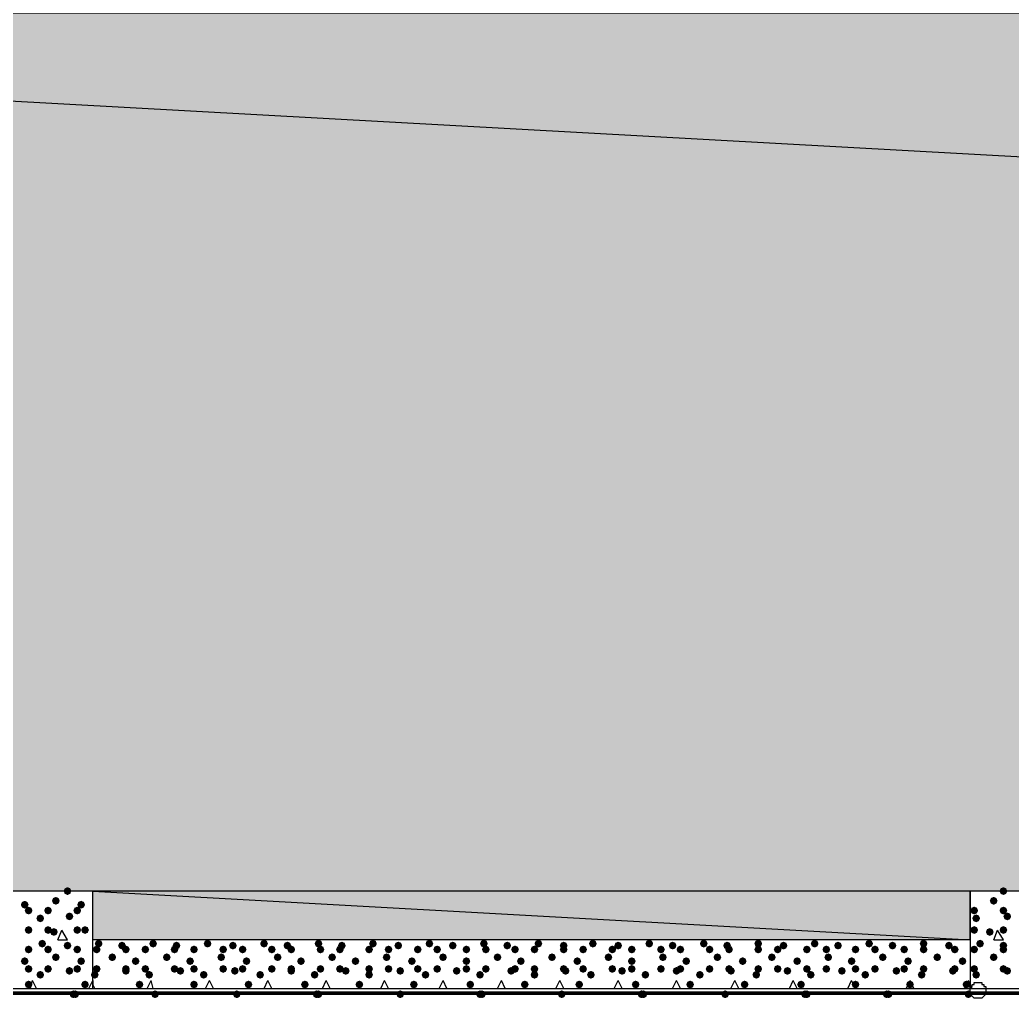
# Model space of a CAD drawing. Header units: millimetres. Extents: x 0 to 420, y 0 to 297.
# Drawn here: x 74.49 to 96.08, y 84.33 to 105.6 of the extents above; entities that cross this region are included whole.
import ezdxf

# ---------------------------------------------------------------- set-up
doc = ezdxf.new("R2010")
doc.units = ezdxf.units.MM
doc.layers.get('0').update_dxf_attribs({"linetype": 'CONTINUOUS'})

msp = doc.modelspace()

# ---------------------------------------------------------------- hatches: boundary and pattern name
at = {"true_color": 0x000008}
h = msp.add_hatch(color=0, dxfattribs=at)
h.paths.add_polyline_path([(385.826, 105.748667), (39.708667, 105.748667), (385.826, 86.656333)], flags=0)
h.paths.add_polyline_path([(39.708667, 105.748667), (385.826, 86.656333), (39.708667, 86.656333)], flags=0)
at = {"true_color": 0x000007}
for points in [[(75.607333, 86.656333), (75.582463, 86.596537), (75.522667, 86.571667), (75.462871, 86.596537), (75.438, 86.656333), (75.462871, 86.716129), (75.522667, 86.741), (75.582462, 86.716129)], [(95.969667, 86.656333), (95.944796, 86.596537), (95.885, 86.571667), (95.825204, 86.596537), (95.800333, 86.656333), (95.825204, 86.716129), (95.885, 86.741), (95.944796, 86.716129)], [(74.676, 86.36), (74.651129, 86.300204), (74.591333, 86.275333), (74.531537, 86.300204), (74.506667, 86.36), (74.531537, 86.419796), (74.591333, 86.444667), (74.651129, 86.419796)], [(75.353333, 86.444667), (75.328463, 86.384871), (75.268667, 86.36), (75.208871, 86.384871), (75.184, 86.444667), (75.208871, 86.504462), (75.268667, 86.529333), (75.328462, 86.504463)], [(75.903667, 86.36), (75.878796, 86.300204), (75.819, 86.275333), (75.759204, 86.300204), (75.734333, 86.36), (75.759204, 86.419796), (75.819, 86.444667), (75.878796, 86.419796)], [(95.758, 86.444667), (95.733129, 86.384871), (95.673333, 86.36), (95.613537, 86.384871), (95.588667, 86.444667), (95.613537, 86.504462), (95.673333, 86.529333), (95.733129, 86.504463)], [(74.760667, 86.233), (74.735796, 86.173204), (74.676, 86.148333), (74.616204, 86.173204), (74.591333, 86.233), (74.616204, 86.292796), (74.676, 86.317667), (74.735796, 86.292796)], [(75.014667, 86.063667), (74.989796, 86.003871), (74.93, 85.979), (74.870204, 86.003871), (74.845333, 86.063667), (74.870204, 86.123462), (74.93, 86.148333), (74.989796, 86.123463)], [(75.184, 86.233), (75.159129, 86.173204), (75.099333, 86.148333), (75.039538, 86.173204), (75.014667, 86.233), (75.039537, 86.292796), (75.099333, 86.317667), (75.159129, 86.292796)], [(75.649667, 86.106), (75.624796, 86.046204), (75.565, 86.021333), (75.505204, 86.046204), (75.480333, 86.106), (75.505204, 86.165796), (75.565, 86.190667), (75.624796, 86.165796)], [(75.819, 86.233), (75.794129, 86.173204), (75.734333, 86.148333), (75.674538, 86.173204), (75.649667, 86.233), (75.674537, 86.292796), (75.734333, 86.317667), (75.794129, 86.292796)], [(95.334667, 86.233), (95.309796, 86.173204), (95.25, 86.148333), (95.190204, 86.173204), (95.165333, 86.233), (95.190204, 86.292796), (95.25, 86.317667), (95.309796, 86.292796)], [(95.377, 86.063667), (95.352129, 86.003871), (95.292333, 85.979), (95.232538, 86.003871), (95.207667, 86.063667), (95.232537, 86.123462), (95.292333, 86.148333), (95.352129, 86.123463)], [(95.969667, 86.233), (95.944796, 86.173204), (95.885, 86.148333), (95.825204, 86.173204), (95.800333, 86.233), (95.825204, 86.292796), (95.885, 86.317667), (95.944796, 86.292796)], [(96.054333, 86.106), (96.029462, 86.046204), (95.969667, 86.021333), (95.909871, 86.046204), (95.885, 86.106), (95.909871, 86.165796), (95.969667, 86.190667), (96.029462, 86.165796)], [(74.760667, 85.809667), (74.735796, 85.749871), (74.676, 85.725), (74.616204, 85.749871), (74.591333, 85.809667), (74.616204, 85.869462), (74.676, 85.894333), (74.735796, 85.869463)], [(74.760667, 85.809667), (74.735796, 85.749871), (74.676, 85.725), (74.616204, 85.749871), (74.591333, 85.809667), (74.616204, 85.869462), (74.676, 85.894333), (74.735796, 85.869463)], [(75.184, 85.809667), (75.159129, 85.749871), (75.099333, 85.725), (75.039538, 85.749871), (75.014667, 85.809667), (75.039537, 85.869462), (75.099333, 85.894333), (75.159129, 85.869463)], [(75.311, 85.767333), (75.286129, 85.707538), (75.226333, 85.682667), (75.166537, 85.707538), (75.141667, 85.767333), (75.166537, 85.827129), (75.226333, 85.852), (75.286129, 85.827129)], [(75.819, 85.809667), (75.794129, 85.749871), (75.734333, 85.725), (75.674538, 85.749871), (75.649667, 85.809667), (75.674537, 85.869462), (75.734333, 85.894333), (75.794129, 85.869463)], [(75.988333, 85.809667), (75.963463, 85.749871), (75.903667, 85.725), (75.843871, 85.749871), (75.819, 85.809667), (75.843871, 85.869462), (75.903667, 85.894333), (75.963462, 85.869463)], [(95.334667, 85.809667), (95.309796, 85.749871), (95.25, 85.725), (95.190204, 85.749871), (95.165333, 85.809667), (95.190204, 85.869462), (95.25, 85.894333), (95.309796, 85.869463)], [(95.673333, 85.767333), (95.648463, 85.707538), (95.588667, 85.682667), (95.528871, 85.707538), (95.504, 85.767333), (95.528871, 85.827129), (95.588667, 85.852), (95.648462, 85.827129)], [(95.969667, 85.809667), (95.944796, 85.749871), (95.885, 85.725), (95.825204, 85.749871), (95.800333, 85.809667), (95.825204, 85.869462), (95.885, 85.894333), (95.944796, 85.869463)], [(75.057, 85.513333), (75.032129, 85.453537), (74.972333, 85.428667), (74.912538, 85.453537), (74.887667, 85.513333), (74.912537, 85.573129), (74.972333, 85.598), (75.032129, 85.573129)], [(75.607333, 85.471), (75.582463, 85.411204), (75.522667, 85.386333), (75.462871, 85.411204), (75.438, 85.471), (75.462871, 85.530796), (75.522667, 85.555667), (75.582462, 85.530796)], [(95.461667, 85.513333), (95.436796, 85.453537), (95.377, 85.428667), (95.317204, 85.453537), (95.292333, 85.513333), (95.317204, 85.573129), (95.377, 85.598), (95.436796, 85.573129)], [(95.969667, 85.471), (95.944796, 85.411204), (95.885, 85.386333), (95.825204, 85.411204), (95.800333, 85.471), (95.825204, 85.530796), (95.885, 85.555667), (95.944796, 85.530796)], [(74.760667, 85.386333), (74.735796, 85.326537), (74.676, 85.301667), (74.616204, 85.326537), (74.591333, 85.386333), (74.616204, 85.446129), (74.676, 85.471), (74.735796, 85.446129)], [(75.184, 85.386333), (75.159129, 85.326537), (75.099333, 85.301667), (75.039538, 85.326537), (75.014667, 85.386333), (75.039537, 85.446129), (75.099333, 85.471), (75.159129, 85.446129)], [(75.353333, 85.217), (75.328463, 85.157204), (75.268667, 85.132333), (75.208871, 85.157204), (75.184, 85.217), (75.208871, 85.276796), (75.268667, 85.301667), (75.328462, 85.276796)], [(75.819, 85.386333), (75.794129, 85.326537), (75.734333, 85.301667), (75.674538, 85.326537), (75.649667, 85.386333), (75.674537, 85.446129), (75.734333, 85.471), (75.794129, 85.446129)], [(95.334667, 85.386333), (95.309796, 85.326537), (95.25, 85.301667), (95.190204, 85.326537), (95.165333, 85.386333), (95.190204, 85.446129), (95.25, 85.471), (95.309796, 85.446129)], [(95.758, 85.217), (95.733129, 85.157204), (95.673333, 85.132333), (95.613537, 85.157204), (95.588667, 85.217), (95.613537, 85.276796), (95.673333, 85.301667), (95.733129, 85.276796)], [(95.969667, 85.386333), (95.944796, 85.326537), (95.885, 85.301667), (95.825204, 85.326537), (95.800333, 85.386333), (95.825204, 85.446129), (95.885, 85.471), (95.944796, 85.446129)], [(74.676, 85.132333), (74.651129, 85.072538), (74.591333, 85.047667), (74.531537, 85.072538), (74.506667, 85.132333), (74.531537, 85.192129), (74.591333, 85.217), (74.651129, 85.192129)], [(75.903667, 85.132333), (75.878796, 85.072538), (75.819, 85.047667), (75.759204, 85.072538), (75.734333, 85.132333), (75.759204, 85.192129), (75.819, 85.217), (75.878796, 85.192129)], [(74.760667, 84.963), (74.735796, 84.903204), (74.676, 84.878333), (74.616204, 84.903204), (74.591333, 84.963), (74.616204, 85.022796), (74.676, 85.047667), (74.735796, 85.022796)], [(75.014667, 84.836), (74.989796, 84.776204), (74.93, 84.751333), (74.870204, 84.776204), (74.845333, 84.836), (74.870204, 84.895796), (74.93, 84.920667), (74.989796, 84.895796)], [(75.184, 84.963), (75.159129, 84.903204), (75.099333, 84.878333), (75.039538, 84.903204), (75.014667, 84.963), (75.039537, 85.022796), (75.099333, 85.047667), (75.159129, 85.022796)], [(75.649667, 84.920667), (75.624796, 84.860871), (75.565, 84.836), (75.505204, 84.860871), (75.480333, 84.920667), (75.505204, 84.980462), (75.565, 85.005333), (75.624796, 84.980463)], [(75.819, 84.963), (75.794129, 84.903204), (75.734333, 84.878333), (75.674538, 84.903204), (75.649667, 84.963), (75.674537, 85.022796), (75.734333, 85.047667), (75.794129, 85.022796)], [(95.334667, 84.963), (95.309796, 84.903204), (95.25, 84.878333), (95.190204, 84.903204), (95.165333, 84.963), (95.190204, 85.022796), (95.25, 85.047667), (95.309796, 85.022796)], [(95.377, 84.836), (95.352129, 84.776204), (95.292333, 84.751333), (95.232538, 84.776204), (95.207667, 84.836), (95.232537, 84.895796), (95.292333, 84.920667), (95.352129, 84.895796)], [(95.969667, 84.963), (95.944796, 84.903204), (95.885, 84.878333), (95.825204, 84.903204), (95.800333, 84.963), (95.825204, 85.022796), (95.885, 85.047667), (95.944796, 85.022796)], [(96.054333, 84.920667), (96.029462, 84.860871), (95.969667, 84.836), (95.909871, 84.860871), (95.885, 84.920667), (95.909871, 84.980462), (95.969667, 85.005333), (96.029462, 84.980463)], [(74.760667, 84.624333), (74.735796, 84.564537), (74.676, 84.539667), (74.616204, 84.564537), (74.591333, 84.624333), (74.616204, 84.684129), (74.676, 84.709), (74.735796, 84.684129)], [(75.988333, 84.624333), (75.963463, 84.564537), (75.903667, 84.539667), (75.843871, 84.564537), (75.819, 84.624333), (75.843871, 84.684129), (75.903667, 84.709), (75.963462, 84.684129)]]:
    msp.add_hatch(color=0, dxfattribs=at).paths.add_polyline_path(points, flags=0)
at = {"true_color": 0x000008}
h = msp.add_hatch(color=0, dxfattribs=at)
h.paths.add_polyline_path([(95.165333, 86.656333), (76.073, 86.656333), (95.165333, 85.598)], flags=0)
h.paths.add_polyline_path([(76.073, 86.656333), (95.165333, 85.598), (76.073, 85.598)], flags=0)
for points in [[(76.284667, 85.513333), (76.259796, 85.453537), (76.2, 85.428667), (76.140204, 85.453537), (76.115333, 85.513333), (76.140204, 85.573129), (76.2, 85.598), (76.259796, 85.573129)], [(76.792667, 85.471), (76.767796, 85.411204), (76.708, 85.386333), (76.648204, 85.411204), (76.623333, 85.471), (76.648204, 85.530796), (76.708, 85.555667), (76.767796, 85.530796)], [(77.47, 85.513333), (77.445129, 85.453537), (77.385333, 85.428667), (77.325538, 85.453537), (77.300667, 85.513333), (77.325537, 85.573129), (77.385333, 85.598), (77.445129, 85.573129)], [(77.978, 85.471), (77.953129, 85.411204), (77.893333, 85.386333), (77.833537, 85.411204), (77.808667, 85.471), (77.833537, 85.530796), (77.893333, 85.555667), (77.953129, 85.530796)], [(78.655333, 85.513333), (78.630463, 85.453537), (78.570667, 85.428667), (78.510871, 85.453537), (78.486, 85.513333), (78.510871, 85.573129), (78.570667, 85.598), (78.630462, 85.573129)], [(79.205667, 85.471), (79.180796, 85.411204), (79.121, 85.386333), (79.061204, 85.411204), (79.036333, 85.471), (79.061204, 85.530796), (79.121, 85.555667), (79.180796, 85.530796)], [(79.883, 85.513333), (79.858129, 85.453537), (79.798333, 85.428667), (79.738537, 85.453537), (79.713667, 85.513333), (79.738537, 85.573129), (79.798333, 85.598), (79.858129, 85.573129)], [(80.391, 85.471), (80.366129, 85.411204), (80.306333, 85.386333), (80.246537, 85.411204), (80.221667, 85.471), (80.246537, 85.530796), (80.306333, 85.555667), (80.366129, 85.530796)], [(81.068333, 85.513333), (81.043463, 85.453537), (80.983667, 85.428667), (80.923871, 85.453537), (80.899, 85.513333), (80.923871, 85.573129), (80.983667, 85.598), (81.043462, 85.573129)], [(81.576333, 85.471), (81.551463, 85.411204), (81.491667, 85.386333), (81.431871, 85.411204), (81.407, 85.471), (81.431871, 85.530796), (81.491667, 85.555667), (81.551462, 85.530796)], [(82.253667, 85.513333), (82.228796, 85.453537), (82.169, 85.428667), (82.109204, 85.453537), (82.084333, 85.513333), (82.109204, 85.573129), (82.169, 85.598), (82.228796, 85.573129)], [(82.804, 85.471), (82.779129, 85.411204), (82.719333, 85.386333), (82.659538, 85.411204), (82.634667, 85.471), (82.659537, 85.530796), (82.719333, 85.555667), (82.779129, 85.530796)], [(83.481333, 85.513333), (83.456463, 85.453537), (83.396667, 85.428667), (83.336871, 85.453537), (83.312, 85.513333), (83.336871, 85.573129), (83.396667, 85.598), (83.456462, 85.573129)], [(83.989333, 85.471), (83.964462, 85.411204), (83.904667, 85.386333), (83.844871, 85.411204), (83.82, 85.471), (83.844871, 85.530796), (83.904667, 85.555667), (83.964462, 85.530796)], [(84.666667, 85.513333), (84.641796, 85.453537), (84.582, 85.428667), (84.522204, 85.453537), (84.497333, 85.513333), (84.522204, 85.573129), (84.582, 85.598), (84.641796, 85.573129)], [(85.174667, 85.471), (85.149796, 85.411204), (85.09, 85.386333), (85.030204, 85.411204), (85.005333, 85.471), (85.030204, 85.530796), (85.09, 85.555667), (85.149796, 85.530796)], [(85.852, 85.513333), (85.827129, 85.453537), (85.767333, 85.428667), (85.707538, 85.453537), (85.682667, 85.513333), (85.707537, 85.573129), (85.767333, 85.598), (85.827129, 85.573129)], [(86.402333, 85.471), (86.377463, 85.411204), (86.317667, 85.386333), (86.257871, 85.411204), (86.233, 85.471), (86.257871, 85.530796), (86.317667, 85.555667), (86.377462, 85.530796)], [(87.037333, 85.513333), (87.012463, 85.453537), (86.952667, 85.428667), (86.892871, 85.453537), (86.868, 85.513333), (86.892871, 85.573129), (86.952667, 85.598), (87.012462, 85.573129)], [(87.587667, 85.471), (87.562796, 85.411204), (87.503, 85.386333), (87.443204, 85.411204), (87.418333, 85.471), (87.443204, 85.530796), (87.503, 85.555667), (87.562796, 85.530796)], [(88.265, 85.513333), (88.240129, 85.453537), (88.180333, 85.428667), (88.120538, 85.453537), (88.095667, 85.513333), (88.120537, 85.573129), (88.180333, 85.598), (88.240129, 85.573129)], [(88.773, 85.471), (88.748129, 85.411204), (88.688333, 85.386333), (88.628537, 85.411204), (88.603667, 85.471), (88.628537, 85.530796), (88.688333, 85.555667), (88.748129, 85.530796)], [(89.450333, 85.513333), (89.425463, 85.453537), (89.365667, 85.428667), (89.305871, 85.453537), (89.281, 85.513333), (89.305871, 85.573129), (89.365667, 85.598), (89.425462, 85.573129)], [(89.958333, 85.471), (89.933463, 85.411204), (89.873667, 85.386333), (89.813871, 85.411204), (89.789, 85.471), (89.813871, 85.530796), (89.873667, 85.555667), (89.933462, 85.530796)], [(90.635667, 85.513333), (90.610796, 85.453537), (90.551, 85.428667), (90.491204, 85.453537), (90.466333, 85.513333), (90.491204, 85.573129), (90.551, 85.598), (90.610796, 85.573129)], [(91.186, 85.471), (91.161129, 85.411204), (91.101333, 85.386333), (91.041537, 85.411204), (91.016667, 85.471), (91.041537, 85.530796), (91.101333, 85.555667), (91.161129, 85.530796)], [(91.863333, 85.513333), (91.838463, 85.453537), (91.778667, 85.428667), (91.718871, 85.453537), (91.694, 85.513333), (91.718871, 85.573129), (91.778667, 85.598), (91.838462, 85.573129)], [(92.371333, 85.471), (92.346463, 85.411204), (92.286667, 85.386333), (92.226871, 85.411204), (92.202, 85.471), (92.226871, 85.530796), (92.286667, 85.555667), (92.346462, 85.530796)], [(93.048667, 85.513333), (93.023796, 85.453537), (92.964, 85.428667), (92.904204, 85.453537), (92.879333, 85.513333), (92.904204, 85.573129), (92.964, 85.598), (93.023796, 85.573129)], [(93.556667, 85.471), (93.531796, 85.411204), (93.472, 85.386333), (93.412204, 85.411204), (93.387333, 85.471), (93.412204, 85.530796), (93.472, 85.555667), (93.531796, 85.530796)], [(94.234, 85.513333), (94.209129, 85.453537), (94.149333, 85.428667), (94.089538, 85.453537), (94.064667, 85.513333), (94.089537, 85.573129), (94.149333, 85.598), (94.209129, 85.573129)], [(94.784333, 85.471), (94.759462, 85.411204), (94.699667, 85.386333), (94.639871, 85.411204), (94.615, 85.471), (94.639871, 85.530796), (94.699667, 85.555667), (94.759462, 85.530796)], [(76.242333, 85.386333), (76.217463, 85.326537), (76.157667, 85.301667), (76.097871, 85.326537), (76.073, 85.386333), (76.097871, 85.446129), (76.157667, 85.471), (76.217462, 85.446129)], [(76.581, 85.217), (76.556129, 85.157204), (76.496333, 85.132333), (76.436537, 85.157204), (76.411667, 85.217), (76.436537, 85.276796), (76.496333, 85.301667), (76.556129, 85.276796)], [(76.877333, 85.386333), (76.852463, 85.326537), (76.792667, 85.301667), (76.732871, 85.326537), (76.708, 85.386333), (76.732871, 85.446129), (76.792667, 85.471), (76.852462, 85.446129)], [(77.300667, 85.386333), (77.275796, 85.326537), (77.216, 85.301667), (77.156204, 85.326537), (77.131333, 85.386333), (77.156204, 85.446129), (77.216, 85.471), (77.275796, 85.446129)], [(77.766333, 85.217), (77.741462, 85.157204), (77.681667, 85.132333), (77.621871, 85.157204), (77.597, 85.217), (77.621871, 85.276796), (77.681667, 85.301667), (77.741462, 85.276796)], [(77.935667, 85.386333), (77.910796, 85.326537), (77.851, 85.301667), (77.791204, 85.326537), (77.766333, 85.386333), (77.791204, 85.446129), (77.851, 85.471), (77.910796, 85.446129)], [(78.359, 85.386333), (78.334129, 85.326537), (78.274333, 85.301667), (78.214538, 85.326537), (78.189667, 85.386333), (78.214537, 85.446129), (78.274333, 85.471), (78.334129, 85.446129)], [(78.951667, 85.217), (78.926796, 85.157204), (78.867, 85.132333), (78.807204, 85.157204), (78.782333, 85.217), (78.807204, 85.276796), (78.867, 85.301667), (78.926796, 85.276796)], [(78.994, 85.386333), (78.969129, 85.326537), (78.909333, 85.301667), (78.849538, 85.326537), (78.824667, 85.386333), (78.849537, 85.446129), (78.909333, 85.471), (78.969129, 85.446129)], [(79.417333, 85.386333), (79.392463, 85.326537), (79.332667, 85.301667), (79.272871, 85.326537), (79.248, 85.386333), (79.272871, 85.446129), (79.332667, 85.471), (79.392462, 85.446129)], [(80.052333, 85.386333), (80.027463, 85.326537), (79.967667, 85.301667), (79.907871, 85.326537), (79.883, 85.386333), (79.907871, 85.446129), (79.967667, 85.471), (80.027462, 85.446129)], [(80.179333, 85.217), (80.154462, 85.157204), (80.094667, 85.132333), (80.034871, 85.157204), (80.01, 85.217), (80.034871, 85.276796), (80.094667, 85.301667), (80.154462, 85.276796)], [(80.475667, 85.386333), (80.450796, 85.326537), (80.391, 85.301667), (80.331204, 85.326537), (80.306333, 85.386333), (80.331204, 85.446129), (80.391, 85.471), (80.450796, 85.446129)], [(81.110667, 85.386333), (81.085796, 85.326537), (81.026, 85.301667), (80.966204, 85.326537), (80.941333, 85.386333), (80.966204, 85.446129), (81.026, 85.471), (81.085796, 85.446129)], [(81.364667, 85.217), (81.339796, 85.157204), (81.28, 85.132333), (81.220204, 85.157204), (81.195333, 85.217), (81.220204, 85.276796), (81.28, 85.301667), (81.339796, 85.276796)], [(81.534, 85.386333), (81.509129, 85.326537), (81.449333, 85.301667), (81.389538, 85.326537), (81.364667, 85.386333), (81.389537, 85.446129), (81.449333, 85.471), (81.509129, 85.446129)], [(82.169, 85.386333), (82.144129, 85.326537), (82.084333, 85.301667), (82.024538, 85.326537), (81.999667, 85.386333), (82.024537, 85.446129), (82.084333, 85.471), (82.144129, 85.446129)], [(82.55, 85.217), (82.525129, 85.157204), (82.465333, 85.132333), (82.405538, 85.157204), (82.380667, 85.217), (82.405537, 85.276796), (82.465333, 85.301667), (82.525129, 85.276796)], [(82.592333, 85.386333), (82.567463, 85.326537), (82.507667, 85.301667), (82.447871, 85.326537), (82.423, 85.386333), (82.447871, 85.446129), (82.507667, 85.471), (82.567462, 85.446129)], [(83.227333, 85.386333), (83.202463, 85.326537), (83.142667, 85.301667), (83.082871, 85.326537), (83.058, 85.386333), (83.082871, 85.446129), (83.142667, 85.471), (83.202462, 85.446129)], [(83.650667, 85.386333), (83.625796, 85.326537), (83.566, 85.301667), (83.506204, 85.326537), (83.481333, 85.386333), (83.506204, 85.446129), (83.566, 85.471), (83.625796, 85.446129)], [(83.777667, 85.217), (83.752796, 85.157204), (83.693, 85.132333), (83.633204, 85.157204), (83.608333, 85.217), (83.633204, 85.276796), (83.693, 85.301667), (83.752796, 85.276796)], [(84.285667, 85.386333), (84.260796, 85.326537), (84.201, 85.301667), (84.141204, 85.326537), (84.116333, 85.386333), (84.141204, 85.446129), (84.201, 85.471), (84.260796, 85.446129)], [(84.709, 85.386333), (84.684129, 85.326537), (84.624333, 85.301667), (84.564538, 85.326537), (84.539667, 85.386333), (84.564537, 85.446129), (84.624333, 85.471), (84.684129, 85.446129)], [(84.963, 85.217), (84.938129, 85.157204), (84.878333, 85.132333), (84.818537, 85.157204), (84.793667, 85.217), (84.818537, 85.276796), (84.878333, 85.301667), (84.938129, 85.276796)], [(85.344, 85.386333), (85.319129, 85.326537), (85.259333, 85.301667), (85.199538, 85.326537), (85.174667, 85.386333), (85.199537, 85.446129), (85.259333, 85.471), (85.319129, 85.446129)], [(85.767333, 85.386333), (85.742463, 85.326537), (85.682667, 85.301667), (85.622871, 85.326537), (85.598, 85.386333), (85.622871, 85.446129), (85.682667, 85.471), (85.742462, 85.446129)], [(86.148333, 85.217), (86.123463, 85.157204), (86.063667, 85.132333), (86.003871, 85.157204), (85.979, 85.217), (86.003871, 85.276796), (86.063667, 85.301667), (86.123462, 85.276796)], [(86.402333, 85.386333), (86.377463, 85.326537), (86.317667, 85.301667), (86.257871, 85.326537), (86.233, 85.386333), (86.257871, 85.446129), (86.317667, 85.471), (86.377462, 85.446129)], [(86.825667, 85.386333), (86.800796, 85.326537), (86.741, 85.301667), (86.681204, 85.326537), (86.656333, 85.386333), (86.681204, 85.446129), (86.741, 85.471), (86.800796, 85.446129)], [(87.376, 85.217), (87.351129, 85.157204), (87.291333, 85.132333), (87.231537, 85.157204), (87.206667, 85.217), (87.231537, 85.276796), (87.291333, 85.301667), (87.351129, 85.276796)], [(87.460667, 85.386333), (87.435796, 85.326537), (87.376, 85.301667), (87.316204, 85.326537), (87.291333, 85.386333), (87.316204, 85.446129), (87.376, 85.471), (87.435796, 85.446129)], [(87.884, 85.386333), (87.859129, 85.326537), (87.799333, 85.301667), (87.739538, 85.326537), (87.714667, 85.386333), (87.739537, 85.446129), (87.799333, 85.471), (87.859129, 85.446129)], [(88.519, 85.386333), (88.494129, 85.326537), (88.434333, 85.301667), (88.374538, 85.326537), (88.349667, 85.386333), (88.374537, 85.446129), (88.434333, 85.471), (88.494129, 85.446129)], [(88.561333, 85.217), (88.536462, 85.157204), (88.476667, 85.132333), (88.416871, 85.157204), (88.392, 85.217), (88.416871, 85.276796), (88.476667, 85.301667), (88.536462, 85.276796)], [(88.942333, 85.386333), (88.917463, 85.326537), (88.857667, 85.301667), (88.797871, 85.326537), (88.773, 85.386333), (88.797871, 85.446129), (88.857667, 85.471), (88.917462, 85.446129)], [(89.577333, 85.386333), (89.552463, 85.326537), (89.492667, 85.301667), (89.432871, 85.326537), (89.408, 85.386333), (89.432871, 85.446129), (89.492667, 85.471), (89.552462, 85.446129)], [(89.746667, 85.217), (89.721796, 85.157204), (89.662, 85.132333), (89.602204, 85.157204), (89.577333, 85.217), (89.602204, 85.276796), (89.662, 85.301667), (89.721796, 85.276796)], [(90.000667, 85.386333), (89.975796, 85.326537), (89.916, 85.301667), (89.856204, 85.326537), (89.831333, 85.386333), (89.856204, 85.446129), (89.916, 85.471), (89.975796, 85.446129)], [(90.635667, 85.386333), (90.610796, 85.326537), (90.551, 85.301667), (90.491204, 85.326537), (90.466333, 85.386333), (90.491204, 85.446129), (90.551, 85.471), (90.610796, 85.446129)], [(90.932, 85.217), (90.907129, 85.157204), (90.847333, 85.132333), (90.787538, 85.157204), (90.762667, 85.217), (90.787537, 85.276796), (90.847333, 85.301667), (90.907129, 85.276796)], [(91.059, 85.386333), (91.034129, 85.326537), (90.974333, 85.301667), (90.914538, 85.326537), (90.889667, 85.386333), (90.914537, 85.446129), (90.974333, 85.471), (91.034129, 85.446129)], [(91.694, 85.386333), (91.669129, 85.326537), (91.609333, 85.301667), (91.549538, 85.326537), (91.524667, 85.386333), (91.549537, 85.446129), (91.609333, 85.471), (91.669129, 85.446129)], [(92.117333, 85.386333), (92.092463, 85.326537), (92.032667, 85.301667), (91.972871, 85.326537), (91.948, 85.386333), (91.972871, 85.446129), (92.032667, 85.471), (92.092462, 85.446129)], [(92.159667, 85.217), (92.134796, 85.157204), (92.075, 85.132333), (92.015204, 85.157204), (91.990333, 85.217), (92.015204, 85.276796), (92.075, 85.301667), (92.134796, 85.276796)], [(92.752333, 85.386333), (92.727463, 85.326537), (92.667667, 85.301667), (92.607871, 85.326537), (92.583, 85.386333), (92.607871, 85.446129), (92.667667, 85.471), (92.727462, 85.446129)], [(93.175667, 85.386333), (93.150796, 85.326537), (93.091, 85.301667), (93.031204, 85.326537), (93.006333, 85.386333), (93.031204, 85.446129), (93.091, 85.471), (93.150796, 85.446129)], [(93.345, 85.217), (93.320129, 85.157204), (93.260333, 85.132333), (93.200538, 85.157204), (93.175667, 85.217), (93.200537, 85.276796), (93.260333, 85.301667), (93.320129, 85.276796)], [(93.810667, 85.386333), (93.785796, 85.326537), (93.726, 85.301667), (93.666204, 85.326537), (93.641333, 85.386333), (93.666204, 85.446129), (93.726, 85.471), (93.785796, 85.446129)], [(94.234, 85.386333), (94.209129, 85.326537), (94.149333, 85.301667), (94.089538, 85.326537), (94.064667, 85.386333), (94.089537, 85.446129), (94.149333, 85.471), (94.209129, 85.446129)], [(94.530333, 85.217), (94.505463, 85.157204), (94.445667, 85.132333), (94.385871, 85.157204), (94.361, 85.217), (94.385871, 85.276796), (94.445667, 85.301667), (94.505462, 85.276796)], [(94.911333, 85.386333), (94.886462, 85.326537), (94.826667, 85.301667), (94.766871, 85.326537), (94.742, 85.386333), (94.766871, 85.446129), (94.826667, 85.471), (94.886462, 85.446129)], [(77.089, 85.132333), (77.064129, 85.072538), (77.004333, 85.047667), (76.944538, 85.072538), (76.919667, 85.132333), (76.944537, 85.192129), (77.004333, 85.217), (77.064129, 85.192129)], [(78.274333, 85.132333), (78.249462, 85.072538), (78.189667, 85.047667), (78.129871, 85.072538), (78.105, 85.132333), (78.129871, 85.192129), (78.189667, 85.217), (78.249462, 85.192129)], [(79.502, 85.132333), (79.477129, 85.072538), (79.417333, 85.047667), (79.357538, 85.072538), (79.332667, 85.132333), (79.357537, 85.192129), (79.417333, 85.217), (79.477129, 85.192129)], [(80.687333, 85.132333), (80.662463, 85.072538), (80.602667, 85.047667), (80.542871, 85.072538), (80.518, 85.132333), (80.542871, 85.192129), (80.602667, 85.217), (80.662462, 85.192129)], [(81.872667, 85.132333), (81.847796, 85.072538), (81.788, 85.047667), (81.728204, 85.072538), (81.703333, 85.132333), (81.728204, 85.192129), (81.788, 85.217), (81.847796, 85.192129)], [(83.100333, 85.132333), (83.075463, 85.072538), (83.015667, 85.047667), (82.955871, 85.072538), (82.931, 85.132333), (82.955871, 85.192129), (83.015667, 85.217), (83.075462, 85.192129)], [(84.285667, 85.132333), (84.260796, 85.072538), (84.201, 85.047667), (84.141204, 85.072538), (84.116333, 85.132333), (84.141204, 85.192129), (84.201, 85.217), (84.260796, 85.192129)], [(85.471, 85.132333), (85.446129, 85.072538), (85.386333, 85.047667), (85.326537, 85.072538), (85.301667, 85.132333), (85.326537, 85.192129), (85.386333, 85.217), (85.446129, 85.192129)], [(86.698667, 85.132333), (86.673796, 85.072538), (86.614, 85.047667), (86.554204, 85.072538), (86.529333, 85.132333), (86.554204, 85.192129), (86.614, 85.217), (86.673796, 85.192129)], [(87.884, 85.132333), (87.859129, 85.072538), (87.799333, 85.047667), (87.739538, 85.072538), (87.714667, 85.132333), (87.739537, 85.192129), (87.799333, 85.217), (87.859129, 85.192129)], [(89.069333, 85.132333), (89.044462, 85.072538), (88.984667, 85.047667), (88.924871, 85.072538), (88.9, 85.132333), (88.924871, 85.192129), (88.984667, 85.217), (89.044462, 85.192129)], [(90.297, 85.132333), (90.272129, 85.072538), (90.212333, 85.047667), (90.152538, 85.072538), (90.127667, 85.132333), (90.152537, 85.192129), (90.212333, 85.217), (90.272129, 85.192129)], [(91.482333, 85.132333), (91.457463, 85.072538), (91.397667, 85.047667), (91.337871, 85.072538), (91.313, 85.132333), (91.337871, 85.192129), (91.397667, 85.217), (91.457462, 85.192129)], [(92.667667, 85.132333), (92.642796, 85.072538), (92.583, 85.047667), (92.523204, 85.072538), (92.498333, 85.132333), (92.523204, 85.192129), (92.583, 85.217), (92.642796, 85.192129)], [(93.895333, 85.132333), (93.870463, 85.072538), (93.810667, 85.047667), (93.750871, 85.072538), (93.726, 85.132333), (93.750871, 85.192129), (93.810667, 85.217), (93.870462, 85.192129)], [(95.080667, 85.132333), (95.055796, 85.072538), (94.996, 85.047667), (94.936204, 85.072538), (94.911333, 85.132333), (94.936204, 85.192129), (94.996, 85.217), (95.055796, 85.192129)], [(76.2, 84.836), (76.175129, 84.776204), (76.115333, 84.751333), (76.055538, 84.776204), (76.030667, 84.836), (76.055537, 84.895796), (76.115333, 84.920667), (76.175129, 84.895796)], [(76.242333, 84.963), (76.217463, 84.903204), (76.157667, 84.878333), (76.097871, 84.903204), (76.073, 84.963), (76.097871, 85.022796), (76.157667, 85.047667), (76.217462, 85.022796)], [(76.877333, 84.963), (76.852463, 84.903204), (76.792667, 84.878333), (76.732871, 84.903204), (76.708, 84.963), (76.732871, 85.022796), (76.792667, 85.047667), (76.852462, 85.022796)], [(76.877333, 84.920667), (76.852463, 84.860871), (76.792667, 84.836), (76.732871, 84.860871), (76.708, 84.920667), (76.732871, 84.980462), (76.792667, 85.005333), (76.852462, 84.980463)], [(77.300667, 84.963), (77.275796, 84.903204), (77.216, 84.878333), (77.156204, 84.903204), (77.131333, 84.963), (77.156204, 85.022796), (77.216, 85.047667), (77.275796, 85.022796)], [(77.385333, 84.836), (77.360463, 84.776204), (77.300667, 84.751333), (77.240871, 84.776204), (77.216, 84.836), (77.240871, 84.895796), (77.300667, 84.920667), (77.360462, 84.895796)], [(77.935667, 84.963), (77.910796, 84.903204), (77.851, 84.878333), (77.791204, 84.903204), (77.766333, 84.963), (77.791204, 85.022796), (77.851, 85.047667), (77.910796, 85.022796)], [(78.062667, 84.920667), (78.037796, 84.860871), (77.978, 84.836), (77.918204, 84.860871), (77.893333, 84.920667), (77.918204, 84.980462), (77.978, 85.005333), (78.037796, 84.980463)], [(78.359, 84.963), (78.334129, 84.903204), (78.274333, 84.878333), (78.214538, 84.903204), (78.189667, 84.963), (78.214537, 85.022796), (78.274333, 85.047667), (78.334129, 85.022796)], [(78.570667, 84.836), (78.545796, 84.776204), (78.486, 84.751333), (78.426204, 84.776204), (78.401333, 84.836), (78.426204, 84.895796), (78.486, 84.920667), (78.545796, 84.895796)], [(78.994, 84.963), (78.969129, 84.903204), (78.909333, 84.878333), (78.849538, 84.903204), (78.824667, 84.963), (78.849537, 85.022796), (78.909333, 85.047667), (78.969129, 85.022796)], [(79.248, 84.920667), (79.223129, 84.860871), (79.163333, 84.836), (79.103538, 84.860871), (79.078667, 84.920667), (79.103537, 84.980462), (79.163333, 85.005333), (79.223129, 84.980463)], [(79.417333, 84.963), (79.392463, 84.903204), (79.332667, 84.878333), (79.272871, 84.903204), (79.248, 84.963), (79.272871, 85.022796), (79.332667, 85.047667), (79.392462, 85.022796)], [(79.798333, 84.836), (79.773463, 84.776204), (79.713667, 84.751333), (79.653871, 84.776204), (79.629, 84.836), (79.653871, 84.895796), (79.713667, 84.920667), (79.773462, 84.895796)], [(80.052333, 84.963), (80.027463, 84.903204), (79.967667, 84.878333), (79.907871, 84.903204), (79.883, 84.963), (79.907871, 85.022796), (79.967667, 85.047667), (80.027462, 85.022796)], [(80.475667, 84.963), (80.450796, 84.903204), (80.391, 84.878333), (80.331204, 84.903204), (80.306333, 84.963), (80.331204, 85.022796), (80.391, 85.047667), (80.450796, 85.022796)], [(80.475667, 84.920667), (80.450796, 84.860871), (80.391, 84.836), (80.331204, 84.860871), (80.306333, 84.920667), (80.331204, 84.980462), (80.391, 85.005333), (80.450796, 84.980463)], [(80.983667, 84.836), (80.958796, 84.776204), (80.899, 84.751333), (80.839204, 84.776204), (80.814333, 84.836), (80.839204, 84.895796), (80.899, 84.920667), (80.958796, 84.895796)], [(81.110667, 84.963), (81.085796, 84.903204), (81.026, 84.878333), (80.966204, 84.903204), (80.941333, 84.963), (80.966204, 85.022796), (81.026, 85.047667), (81.085796, 85.022796)], [(81.534, 84.963), (81.509129, 84.903204), (81.449333, 84.878333), (81.389538, 84.903204), (81.364667, 84.963), (81.389537, 85.022796), (81.449333, 85.047667), (81.509129, 85.022796)], [(81.661, 84.920667), (81.636129, 84.860871), (81.576333, 84.836), (81.516537, 84.860871), (81.491667, 84.920667), (81.516537, 84.980462), (81.576333, 85.005333), (81.636129, 84.980463)], [(82.169, 84.963), (82.144129, 84.903204), (82.084333, 84.878333), (82.024538, 84.903204), (81.999667, 84.963), (82.024537, 85.022796), (82.084333, 85.047667), (82.144129, 85.022796)], [(82.169, 84.836), (82.144129, 84.776204), (82.084333, 84.751333), (82.024538, 84.776204), (81.999667, 84.836), (82.024537, 84.895796), (82.084333, 84.920667), (82.144129, 84.895796)], [(82.592333, 84.963), (82.567463, 84.903204), (82.507667, 84.878333), (82.447871, 84.903204), (82.423, 84.963), (82.447871, 85.022796), (82.507667, 85.047667), (82.567462, 85.022796)], [(82.846333, 84.920667), (82.821462, 84.860871), (82.761667, 84.836), (82.701871, 84.860871), (82.677, 84.920667), (82.701871, 84.980462), (82.761667, 85.005333), (82.821462, 84.980463)], [(83.227333, 84.963), (83.202463, 84.903204), (83.142667, 84.878333), (83.082871, 84.903204), (83.058, 84.963), (83.082871, 85.022796), (83.142667, 85.047667), (83.202462, 85.022796)], [(83.396667, 84.836), (83.371796, 84.776204), (83.312, 84.751333), (83.252204, 84.776204), (83.227333, 84.836), (83.252204, 84.895796), (83.312, 84.920667), (83.371796, 84.895796)], [(83.650667, 84.963), (83.625796, 84.903204), (83.566, 84.878333), (83.506204, 84.903204), (83.481333, 84.963), (83.506204, 85.022796), (83.566, 85.047667), (83.625796, 85.022796)], [(84.074, 84.920667), (84.049129, 84.860871), (83.989333, 84.836), (83.929538, 84.860871), (83.904667, 84.920667), (83.929537, 84.980462), (83.989333, 85.005333), (84.049129, 84.980463)], [(84.285667, 84.963), (84.260796, 84.903204), (84.201, 84.878333), (84.141204, 84.903204), (84.116333, 84.963), (84.141204, 85.022796), (84.201, 85.047667), (84.260796, 85.022796)], [(84.582, 84.836), (84.557129, 84.776204), (84.497333, 84.751333), (84.437538, 84.776204), (84.412667, 84.836), (84.437537, 84.895796), (84.497333, 84.920667), (84.557129, 84.895796)], [(84.709, 84.963), (84.684129, 84.903204), (84.624333, 84.878333), (84.564538, 84.903204), (84.539667, 84.963), (84.564537, 85.022796), (84.624333, 85.047667), (84.684129, 85.022796)], [(85.259333, 84.920667), (85.234462, 84.860871), (85.174667, 84.836), (85.114871, 84.860871), (85.09, 84.920667), (85.114871, 84.980462), (85.174667, 85.005333), (85.234462, 84.980463)], [(85.344, 84.963), (85.319129, 84.903204), (85.259333, 84.878333), (85.199538, 84.903204), (85.174667, 84.963), (85.199537, 85.022796), (85.259333, 85.047667), (85.319129, 85.022796)], [(85.767333, 84.963), (85.742463, 84.903204), (85.682667, 84.878333), (85.622871, 84.903204), (85.598, 84.963), (85.622871, 85.022796), (85.682667, 85.047667), (85.742462, 85.022796)], [(85.767333, 84.836), (85.742463, 84.776204), (85.682667, 84.751333), (85.622871, 84.776204), (85.598, 84.836), (85.622871, 84.895796), (85.682667, 84.920667), (85.742462, 84.895796)], [(86.402333, 84.963), (86.377463, 84.903204), (86.317667, 84.878333), (86.257871, 84.903204), (86.233, 84.963), (86.257871, 85.022796), (86.317667, 85.047667), (86.377462, 85.022796)], [(86.444667, 84.920667), (86.419796, 84.860871), (86.36, 84.836), (86.300204, 84.860871), (86.275333, 84.920667), (86.300204, 84.980462), (86.36, 85.005333), (86.419796, 84.980463)], [(86.825667, 84.963), (86.800796, 84.903204), (86.741, 84.878333), (86.681204, 84.903204), (86.656333, 84.963), (86.681204, 85.022796), (86.741, 85.047667), (86.800796, 85.022796)], [(86.995, 84.836), (86.970129, 84.776204), (86.910333, 84.751333), (86.850538, 84.776204), (86.825667, 84.836), (86.850537, 84.895796), (86.910333, 84.920667), (86.970129, 84.895796)], [(87.460667, 84.963), (87.435796, 84.903204), (87.376, 84.878333), (87.316204, 84.903204), (87.291333, 84.963), (87.316204, 85.022796), (87.376, 85.047667), (87.435796, 85.022796)], [(87.672333, 84.920667), (87.647463, 84.860871), (87.587667, 84.836), (87.527871, 84.860871), (87.503, 84.920667), (87.527871, 84.980462), (87.587667, 85.005333), (87.647462, 84.980463)], [(87.884, 84.963), (87.859129, 84.903204), (87.799333, 84.878333), (87.739538, 84.903204), (87.714667, 84.963), (87.739537, 85.022796), (87.799333, 85.047667), (87.859129, 85.022796)], [(88.180333, 84.836), (88.155463, 84.776204), (88.095667, 84.751333), (88.035871, 84.776204), (88.011, 84.836), (88.035871, 84.895796), (88.095667, 84.920667), (88.155462, 84.895796)], [(88.519, 84.963), (88.494129, 84.903204), (88.434333, 84.878333), (88.374538, 84.903204), (88.349667, 84.963), (88.374537, 85.022796), (88.434333, 85.047667), (88.494129, 85.022796)], [(88.857667, 84.920667), (88.832796, 84.860871), (88.773, 84.836), (88.713204, 84.860871), (88.688333, 84.920667), (88.713204, 84.980462), (88.773, 85.005333), (88.832796, 84.980463)], [(88.942333, 84.963), (88.917463, 84.903204), (88.857667, 84.878333), (88.797871, 84.903204), (88.773, 84.963), (88.797871, 85.022796), (88.857667, 85.047667), (88.917462, 85.022796)], [(89.365667, 84.836), (89.340796, 84.776204), (89.281, 84.751333), (89.221204, 84.776204), (89.196333, 84.836), (89.221204, 84.895796), (89.281, 84.920667), (89.340796, 84.895796)], [(89.577333, 84.963), (89.552463, 84.903204), (89.492667, 84.878333), (89.432871, 84.903204), (89.408, 84.963), (89.432871, 85.022796), (89.492667, 85.047667), (89.552462, 85.022796)], [(90.000667, 84.963), (89.975796, 84.903204), (89.916, 84.878333), (89.856204, 84.903204), (89.831333, 84.963), (89.856204, 85.022796), (89.916, 85.047667), (89.975796, 85.022796)], [(90.043, 84.920667), (90.018129, 84.860871), (89.958333, 84.836), (89.898537, 84.860871), (89.873667, 84.920667), (89.898537, 84.980462), (89.958333, 85.005333), (90.018129, 84.980463)], [(90.593333, 84.836), (90.568463, 84.776204), (90.508667, 84.751333), (90.448871, 84.776204), (90.424, 84.836), (90.448871, 84.895796), (90.508667, 84.920667), (90.568462, 84.895796)], [(90.635667, 84.963), (90.610796, 84.903204), (90.551, 84.878333), (90.491204, 84.903204), (90.466333, 84.963), (90.491204, 85.022796), (90.551, 85.047667), (90.610796, 85.022796)], [(91.059, 84.963), (91.034129, 84.903204), (90.974333, 84.878333), (90.914538, 84.903204), (90.889667, 84.963), (90.914537, 85.022796), (90.974333, 85.047667), (91.034129, 85.022796)], [(91.270667, 84.920667), (91.245796, 84.860871), (91.186, 84.836), (91.126204, 84.860871), (91.101333, 84.920667), (91.126204, 84.980462), (91.186, 85.005333), (91.245796, 84.980463)], [(91.694, 84.963), (91.669129, 84.903204), (91.609333, 84.878333), (91.549538, 84.903204), (91.524667, 84.963), (91.549537, 85.022796), (91.609333, 85.047667), (91.669129, 85.022796)], [(91.778667, 84.836), (91.753796, 84.776204), (91.694, 84.751333), (91.634204, 84.776204), (91.609333, 84.836), (91.634204, 84.895796), (91.694, 84.920667), (91.753796, 84.895796)], [(92.117333, 84.963), (92.092463, 84.903204), (92.032667, 84.878333), (91.972871, 84.903204), (91.948, 84.963), (91.972871, 85.022796), (92.032667, 85.047667), (92.092462, 85.022796)], [(92.456, 84.920667), (92.431129, 84.860871), (92.371333, 84.836), (92.311537, 84.860871), (92.286667, 84.920667), (92.311537, 84.980462), (92.371333, 85.005333), (92.431129, 84.980463)], [(92.752333, 84.963), (92.727463, 84.903204), (92.667667, 84.878333), (92.607871, 84.903204), (92.583, 84.963), (92.607871, 85.022796), (92.667667, 85.047667), (92.727462, 85.022796)], [(92.964, 84.836), (92.939129, 84.776204), (92.879333, 84.751333), (92.819538, 84.776204), (92.794667, 84.836), (92.819537, 84.895796), (92.879333, 84.920667), (92.939129, 84.895796)], [(93.175667, 84.963), (93.150796, 84.903204), (93.091, 84.878333), (93.031204, 84.903204), (93.006333, 84.963), (93.031204, 85.022796), (93.091, 85.047667), (93.150796, 85.022796)], [(93.641333, 84.920667), (93.616462, 84.860871), (93.556667, 84.836), (93.496871, 84.860871), (93.472, 84.920667), (93.496871, 84.980462), (93.556667, 85.005333), (93.616462, 84.980463)], [(93.810667, 84.963), (93.785796, 84.903204), (93.726, 84.878333), (93.666204, 84.903204), (93.641333, 84.963), (93.666204, 85.022796), (93.726, 85.047667), (93.785796, 85.022796)], [(94.191667, 84.836), (94.166796, 84.776204), (94.107, 84.751333), (94.047204, 84.776204), (94.022333, 84.836), (94.047204, 84.895796), (94.107, 84.920667), (94.166796, 84.895796)], [(94.234, 84.963), (94.209129, 84.903204), (94.149333, 84.878333), (94.089538, 84.903204), (94.064667, 84.963), (94.089537, 85.022796), (94.149333, 85.047667), (94.209129, 85.022796)], [(94.869, 84.920667), (94.844129, 84.860871), (94.784333, 84.836), (94.724538, 84.860871), (94.699667, 84.920667), (94.724537, 84.980462), (94.784333, 85.005333), (94.844129, 84.980463)], [(94.911333, 84.963), (94.886462, 84.903204), (94.826667, 84.878333), (94.766871, 84.903204), (94.742, 84.963), (94.766871, 85.022796), (94.826667, 85.047667), (94.886462, 85.022796)], [(77.173667, 84.624333), (77.148796, 84.564537), (77.089, 84.539667), (77.029204, 84.564537), (77.004333, 84.624333), (77.029204, 84.684129), (77.089, 84.709), (77.148796, 84.684129)], [(78.359, 84.624333), (78.334129, 84.564537), (78.274333, 84.539667), (78.214538, 84.564537), (78.189667, 84.624333), (78.214537, 84.684129), (78.274333, 84.709), (78.334129, 84.684129)], [(79.544333, 84.624333), (79.519462, 84.564537), (79.459667, 84.539667), (79.399871, 84.564537), (79.375, 84.624333), (79.399871, 84.684129), (79.459667, 84.709), (79.519462, 84.684129)], [(80.772, 84.624333), (80.747129, 84.564537), (80.687333, 84.539667), (80.627538, 84.564537), (80.602667, 84.624333), (80.627537, 84.684129), (80.687333, 84.709), (80.747129, 84.684129)], [(81.957333, 84.624333), (81.932463, 84.564537), (81.872667, 84.539667), (81.812871, 84.564537), (81.788, 84.624333), (81.812871, 84.684129), (81.872667, 84.709), (81.932462, 84.684129)], [(83.142667, 84.624333), (83.117796, 84.564537), (83.058, 84.539667), (82.998204, 84.564537), (82.973333, 84.624333), (82.998204, 84.684129), (83.058, 84.709), (83.117796, 84.684129)], [(84.370333, 84.624333), (84.345463, 84.564537), (84.285667, 84.539667), (84.225871, 84.564537), (84.201, 84.624333), (84.225871, 84.684129), (84.285667, 84.709), (84.345462, 84.684129)], [(85.555667, 84.624333), (85.530796, 84.564537), (85.471, 84.539667), (85.411204, 84.564537), (85.386333, 84.624333), (85.411204, 84.684129), (85.471, 84.709), (85.530796, 84.684129)], [(86.741, 84.624333), (86.716129, 84.564537), (86.656333, 84.539667), (86.596537, 84.564537), (86.571667, 84.624333), (86.596537, 84.684129), (86.656333, 84.709), (86.716129, 84.684129)], [(87.968667, 84.624333), (87.943796, 84.564537), (87.884, 84.539667), (87.824204, 84.564537), (87.799333, 84.624333), (87.824204, 84.684129), (87.884, 84.709), (87.943796, 84.684129)], [(89.154, 84.624333), (89.129129, 84.564537), (89.069333, 84.539667), (89.009538, 84.564537), (88.984667, 84.624333), (89.009537, 84.684129), (89.069333, 84.709), (89.129129, 84.684129)], [(90.339333, 84.624333), (90.314462, 84.564537), (90.254667, 84.539667), (90.194871, 84.564537), (90.17, 84.624333), (90.194871, 84.684129), (90.254667, 84.709), (90.314462, 84.684129)], [(91.567, 84.624333), (91.542129, 84.564537), (91.482333, 84.539667), (91.422538, 84.564537), (91.397667, 84.624333), (91.422537, 84.684129), (91.482333, 84.709), (91.542129, 84.684129)], [(92.752333, 84.624333), (92.727463, 84.564537), (92.667667, 84.539667), (92.607871, 84.564537), (92.583, 84.624333), (92.607871, 84.684129), (92.667667, 84.709), (92.727462, 84.684129)], [(93.937667, 84.624333), (93.912796, 84.564537), (93.853, 84.539667), (93.793204, 84.564537), (93.768333, 84.624333), (93.793204, 84.684129), (93.853, 84.709), (93.912796, 84.684129)], [(95.165333, 84.624333), (95.140463, 84.564537), (95.080667, 84.539667), (95.020871, 84.564537), (94.996, 84.624333), (95.020871, 84.684129), (95.080667, 84.709), (95.140462, 84.684129)]]:
    msp.add_hatch(color=0, dxfattribs=at).paths.add_polyline_path(points, flags=0)
at = {"true_color": 0x000007}
h = msp.add_hatch(color=0, dxfattribs=at)
h.paths.add_polyline_path([(386.969, 84.455), (38.565667, 84.455), (386.969, 84.412667)], flags=0)
h.paths.add_polyline_path([(38.565667, 84.455), (386.969, 84.412667), (38.565667, 84.412667)], flags=0)
at = {"true_color": 0x0000fe}
for points in [[(75.734333, 84.412667), (75.709462, 84.352871), (75.649667, 84.328), (75.589871, 84.352871), (75.565, 84.412667), (75.589871, 84.472462), (75.649667, 84.497333), (75.709462, 84.472463)], [(75.776667, 84.412667), (75.751796, 84.352871), (75.692, 84.328), (75.632204, 84.352871), (75.607333, 84.412667), (75.632204, 84.472462), (75.692, 84.497333), (75.751796, 84.472463)], [(77.512333, 84.412667), (77.487463, 84.352871), (77.427667, 84.328), (77.367871, 84.352871), (77.343, 84.412667), (77.367871, 84.472462), (77.427667, 84.497333), (77.487462, 84.472463)], [(77.512333, 84.412667), (77.487463, 84.352871), (77.427667, 84.328), (77.367871, 84.352871), (77.343, 84.412667), (77.367871, 84.472462), (77.427667, 84.497333), (77.487462, 84.472463)], [(79.290333, 84.412667), (79.265463, 84.352871), (79.205667, 84.328), (79.145871, 84.352871), (79.121, 84.412667), (79.145871, 84.472462), (79.205667, 84.497333), (79.265462, 84.472463)], [(79.290333, 84.412667), (79.265463, 84.352871), (79.205667, 84.328), (79.145871, 84.352871), (79.121, 84.412667), (79.145871, 84.472462), (79.205667, 84.497333), (79.265462, 84.472463)], [(81.026, 84.412667), (81.001129, 84.352871), (80.941333, 84.328), (80.881537, 84.352871), (80.856667, 84.412667), (80.881537, 84.472462), (80.941333, 84.497333), (81.001129, 84.472463)], [(81.068333, 84.412667), (81.043463, 84.352871), (80.983667, 84.328), (80.923871, 84.352871), (80.899, 84.412667), (80.923871, 84.472462), (80.983667, 84.497333), (81.043462, 84.472463)], [(82.846333, 84.412667), (82.821462, 84.352871), (82.761667, 84.328), (82.701871, 84.352871), (82.677, 84.412667), (82.701871, 84.472462), (82.761667, 84.497333), (82.821462, 84.472463)], [(82.846333, 84.412667), (82.821462, 84.352871), (82.761667, 84.328), (82.701871, 84.352871), (82.677, 84.412667), (82.701871, 84.472462), (82.761667, 84.497333), (82.821462, 84.472463)], [(84.582, 84.412667), (84.557129, 84.352871), (84.497333, 84.328), (84.437538, 84.352871), (84.412667, 84.412667), (84.437537, 84.472462), (84.497333, 84.497333), (84.557129, 84.472463)], [(84.624333, 84.412667), (84.599462, 84.352871), (84.539667, 84.328), (84.479871, 84.352871), (84.455, 84.412667), (84.479871, 84.472462), (84.539667, 84.497333), (84.599462, 84.472463)], [(86.36, 84.412667), (86.335129, 84.352871), (86.275333, 84.328), (86.215538, 84.352871), (86.190667, 84.412667), (86.215537, 84.472462), (86.275333, 84.497333), (86.335129, 84.472463)], [(86.36, 84.412667), (86.335129, 84.352871), (86.275333, 84.328), (86.215538, 84.352871), (86.190667, 84.412667), (86.215537, 84.472462), (86.275333, 84.497333), (86.335129, 84.472463)], [(88.095667, 84.412667), (88.070796, 84.352871), (88.011, 84.328), (87.951204, 84.352871), (87.926333, 84.412667), (87.951204, 84.472462), (88.011, 84.497333), (88.070796, 84.472463)], [(88.138, 84.412667), (88.113129, 84.352871), (88.053333, 84.328), (87.993537, 84.352871), (87.968667, 84.412667), (87.993537, 84.472462), (88.053333, 84.497333), (88.113129, 84.472463)], [(89.916, 84.412667), (89.891129, 84.352871), (89.831333, 84.328), (89.771537, 84.352871), (89.746667, 84.412667), (89.771537, 84.472462), (89.831333, 84.497333), (89.891129, 84.472463)], [(89.916, 84.412667), (89.891129, 84.352871), (89.831333, 84.328), (89.771537, 84.352871), (89.746667, 84.412667), (89.771537, 84.472462), (89.831333, 84.497333), (89.891129, 84.472463)], [(91.651667, 84.412667), (91.626796, 84.352871), (91.567, 84.328), (91.507204, 84.352871), (91.482333, 84.412667), (91.507204, 84.472462), (91.567, 84.497333), (91.626796, 84.472463)], [(91.694, 84.412667), (91.669129, 84.352871), (91.609333, 84.328), (91.549538, 84.352871), (91.524667, 84.412667), (91.549537, 84.472462), (91.609333, 84.497333), (91.669129, 84.472463)], [(93.429667, 84.412667), (93.404796, 84.352871), (93.345, 84.328), (93.285204, 84.352871), (93.260333, 84.412667), (93.285204, 84.472462), (93.345, 84.497333), (93.404796, 84.472463)], [(93.472, 84.412667), (93.447129, 84.352871), (93.387333, 84.328), (93.327538, 84.352871), (93.302667, 84.412667), (93.327537, 84.472462), (93.387333, 84.497333), (93.447129, 84.472463)], [(95.207667, 84.412667), (95.182796, 84.352871), (95.123, 84.328), (95.063204, 84.352871), (95.038333, 84.412667), (95.063204, 84.472462), (95.123, 84.497333), (95.182796, 84.472463)], [(95.207667, 84.412667), (95.182796, 84.352871), (95.123, 84.328), (95.063204, 84.352871), (95.038333, 84.412667), (95.063204, 84.472462), (95.123, 84.497333), (95.182796, 84.472463)]]:
    msp.add_hatch(color=0, dxfattribs=at).paths.add_polyline_path(points, flags=0)

# ---------------------------------------------------------------- linework, layer by layer
at = {"color": 0, "true_color": 0x000008}
for points in [[(385.826, 105.748667), (39.708667, 105.748667), (385.826, 86.656333)], [(39.708667, 105.748667), (385.826, 86.656333), (39.708667, 86.656333)], [(95.165333, 86.656333), (76.073, 86.656333), (95.165333, 85.598)], [(76.073, 86.656333), (95.165333, 85.598), (76.073, 85.598)]]:
    msp.add_lwpolyline(points, close=True, dxfattribs=at)
at = {"color": 0, "true_color": 0x000007}
for points in [[(73.956333, 86.656333), (73.956333, 84.539667), (76.073, 84.539667), (76.073, 86.656333)], [(95.165333, 86.656333), (95.165333, 84.539667), (97.282, 84.539667), (97.282, 86.656333)], [(95.165333, 84.497333), (95.165333, 84.539667), (95.165333, 84.582), (95.207667, 84.582), (95.207667, 84.624333), (95.25, 84.624333), (95.25, 84.666667), (95.292333, 84.666667), (95.334667, 84.666667), (95.377, 84.666667), (95.419333, 84.666667), (95.419333, 84.624333), (95.461667, 84.624333), (95.461667, 84.582), (95.504, 84.582), (95.504, 84.539667), (95.504, 84.497333), (95.504, 84.455), (95.504, 84.412667), (95.461667, 84.370333), (95.419333, 84.328), (95.377, 84.328), (95.334667, 84.328), (95.292333, 84.328), (95.25, 84.328), (95.207667, 84.370333), (95.165333, 84.412667), (95.165333, 84.455)], [(386.969, 84.455), (38.565667, 84.455), (386.969, 84.412667)], [(38.565667, 84.455), (386.969, 84.412667), (38.565667, 84.412667)]]:
    msp.add_lwpolyline(points, close=True, dxfattribs=at)
for points in [[(75.311, 85.598), (75.395667, 85.809667)], [(75.522667, 85.598), (75.395667, 85.809667)], [(95.673333, 85.598), (95.758, 85.809667)], [(95.885, 85.598), (95.758, 85.809667)], [(75.311, 85.598), (75.522667, 85.598)], [(95.165333, 85.598), (76.073, 85.598)], [(95.673333, 85.598), (95.885, 85.598)], [(74.718333, 84.539667), (74.760667, 84.709)], [(74.845333, 84.539667), (74.760667, 84.709)], [(75.988333, 84.539667), (76.073, 84.709), (76.073, 84.624333)], [(386.969, 84.455), (38.565667, 84.455)], [(76.073, 84.539667), (95.165333, 84.539667)], [(95.207667, 84.539667), (95.165333, 84.624333)], [(387.053667, 84.412667), (38.481, 84.412667)], [(387.011333, 84.412667), (38.523333, 84.412667), (387.011333, 84.412667), (38.523333, 84.412667)], [(38.523333, 84.412667), (387.011333, 84.412667), (38.523333, 84.412667), (387.011333, 84.412667)], [(387.011333, 84.412667), (38.523333, 84.412667)], [(38.523333, 84.412667), (38.565667, 84.412667), (386.969, 84.412667), (387.011333, 84.412667)]]:
    msp.add_lwpolyline(points, dxfattribs=at)
at = {"color": 0, "true_color": 0x000008}
for points in [[(77.258333, 84.539667), (77.343, 84.709)], [(77.385333, 84.539667), (77.343, 84.709)], [(78.528333, 84.539667), (78.613, 84.709)], [(78.697667, 84.539667), (78.613, 84.709)], [(79.798333, 84.539667), (79.883, 84.709)], [(79.967667, 84.539667), (79.883, 84.709)], [(81.068333, 84.539667), (81.153, 84.709)], [(81.237667, 84.539667), (81.153, 84.709)], [(82.338333, 84.539667), (82.423, 84.709)], [(82.507667, 84.539667), (82.423, 84.709)], [(83.608333, 84.539667), (83.693, 84.709)], [(83.777667, 84.539667), (83.693, 84.709)], [(84.878333, 84.539667), (84.963, 84.709)], [(85.047667, 84.539667), (84.963, 84.709)], [(86.148333, 84.539667), (86.233, 84.709)], [(86.317667, 84.539667), (86.233, 84.709)], [(87.418333, 84.539667), (87.503, 84.709)], [(87.587667, 84.539667), (87.503, 84.709)], [(88.688333, 84.539667), (88.773, 84.709)], [(88.857667, 84.539667), (88.773, 84.709)], [(89.958333, 84.539667), (90.043, 84.709)], [(90.127667, 84.539667), (90.043, 84.709)], [(91.228333, 84.539667), (91.313, 84.709)], [(91.397667, 84.539667), (91.313, 84.709)], [(92.498333, 84.539667), (92.583, 84.709)], [(92.667667, 84.539667), (92.583, 84.709)], [(93.768333, 84.539667), (93.853, 84.709)], [(93.937667, 84.539667), (93.853, 84.709)], [(95.038333, 84.539667), (95.123, 84.709)], [(95.165333, 84.624333), (95.123, 84.709)], [(76.115333, 84.539667), (76.073, 84.624333)]]:
    msp.add_lwpolyline(points, dxfattribs=at)

doc.saveas('drawing.dxf')
